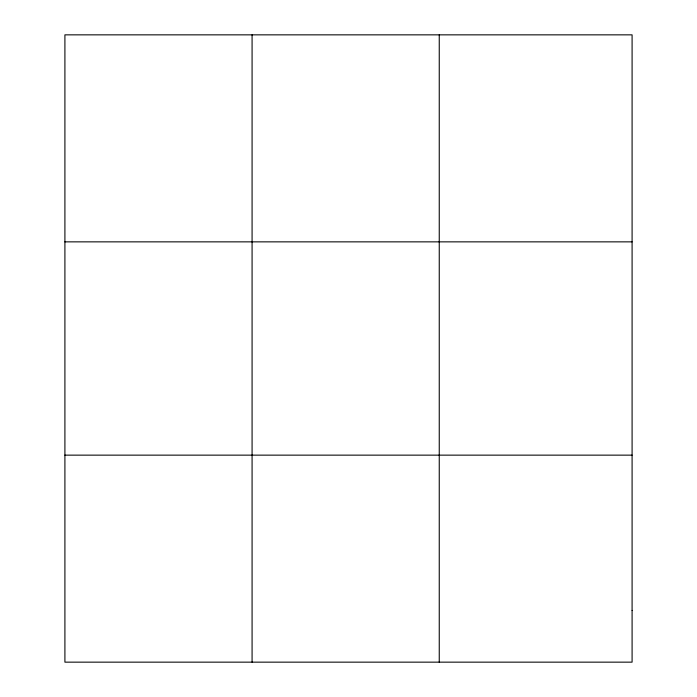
<?xml version="1.0" encoding="UTF-8"?>
<svg xmlns="http://www.w3.org/2000/svg" width="697" height="697" viewBox="0 0 697 697"><rect width="100%" height="100%" fill="white"/><g stroke="black" fill="none" stroke-linecap="round" stroke-linejoin="round"><path stroke-width="1.05" d="M252.079 662.15L252.079 34.85M439.249 662.15L439.249 34.85M64.908 241.859L632.092 241.859M64.908 455.141L632.092 455.141M632.092 610.398L632.092 662.15L64.908 662.15L64.908 34.85L632.092 34.85L632.092 610.398"/></g></svg>
